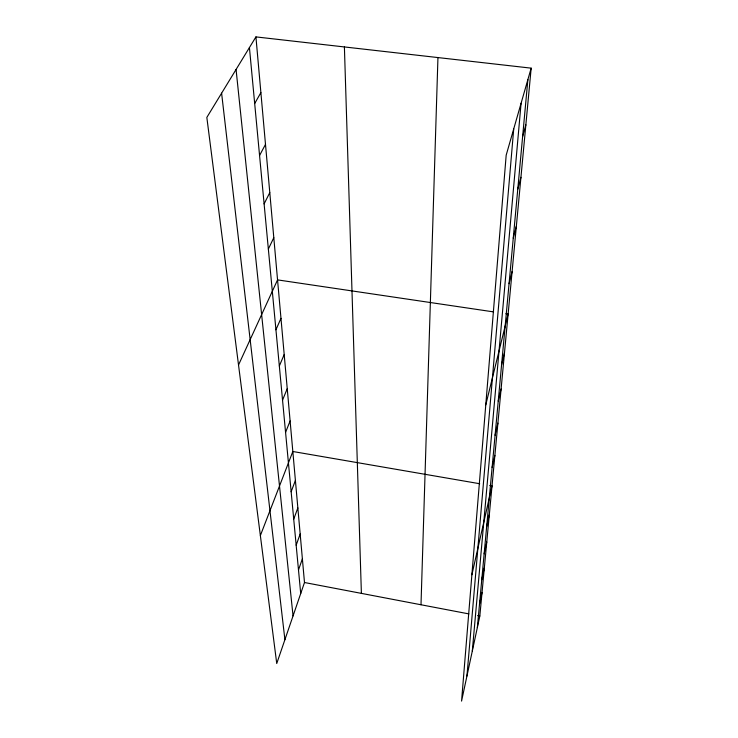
<?xml version="1.0" encoding="UTF-8"?>
<svg xmlns="http://www.w3.org/2000/svg" width="738" height="738" viewBox="0 0 738 738"><rect width="100%" height="100%" fill="white"/><g stroke="black" fill="none" stroke-linecap="round" stroke-linejoin="round"><path stroke-width="1.11" d="M421.001 604.763L437.948 57.573M466.942 676.036L513.722 128.91M472.302 651.054L521.083 103.265M477.348 627.577L527.873 79.639M531.166 68.154L506.185 155.155L461.564 701.1L479.829 615.999L531.166 68.154L255.929 36.9L206.834 117.416L276.741 663.517L304.49 582.513L255.929 36.9M479.497 604.228L482.025 592.559M481.757 579.69L484.331 567.919M484.137 553.851L486.766 541.996M486.656 526.618L489.322 514.681M471.886 574.782L492.025 485.853L489.783 485.466M492.108 467.468L494.875 455.392M495.078 435.272L497.901 423.151M498.224 401.121L501.102 388.972M501.572 364.83L504.506 352.672M485.779 404.848L508.122 314.047L505.89 313.715M509.054 283.687L512.107 271.575M513.251 238.143L516.369 226.105M517.762 189.223L520.936 177.314M522.624 136.539L525.862 124.805M298.493 569.967L302.377 558.85M296.169 545.197L300.172 534.008M293.724 519.165L297.848 507.91M291.15 491.757L295.403 480.438M260.366 535.567L292.829 451.499L479.682 483.722M285.569 432.376L290.108 420.955M282.543 400.134L287.239 388.686M279.333 365.993L284.195 354.535M275.929 329.775L280.975 318.336M238.522 364.969L277.553 279.886L493.602 311.897M268.346 249.047L273.798 237.701M264.103 203.882L269.785 192.636M259.564 155.497L265.495 144.39M254.684 103.532L260.883 92.61M304.49 582.513L468.888 613.905M477.643 615.584L479.829 615.999M221.603 93.182L284.905 639.68M236.068 69.464L293.051 615.907M249.426 47.564L300.707 593.546M344.397 46.946L361.389 593.38"/></g></svg>
